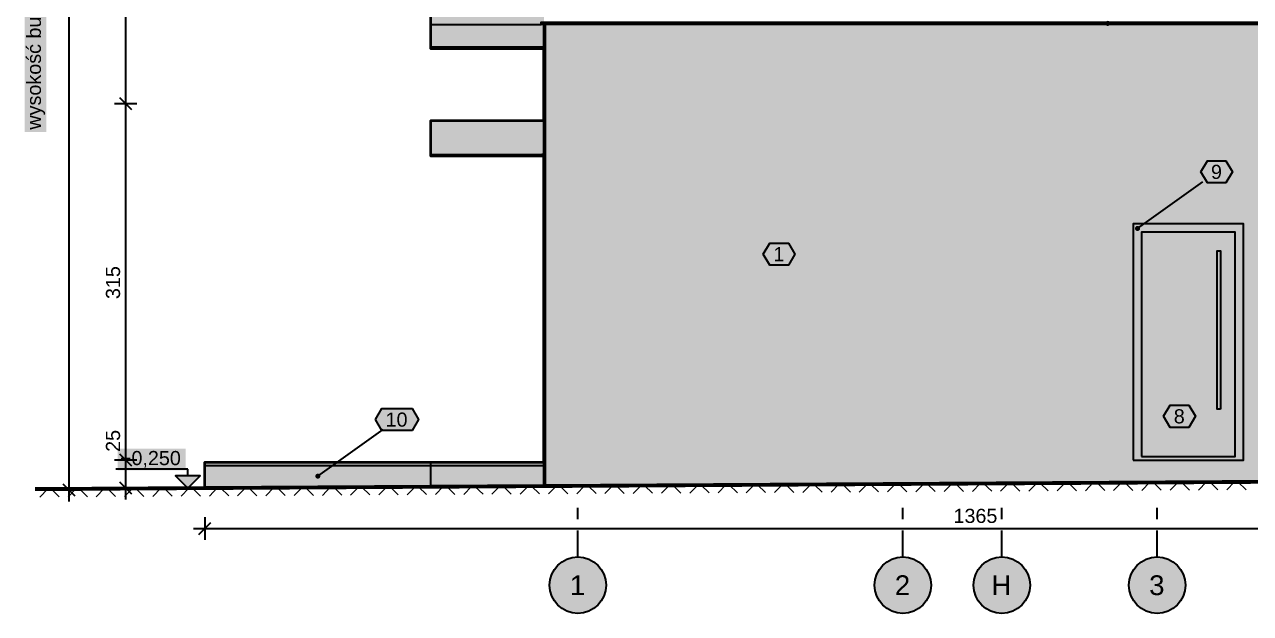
# Model space of a CAD drawing. Header units: metres. Extents: x -9.4 to 8.4, y -1.4 to 10.1.
# Drawn here: x -9.41 to 1.44, y -1.36 to 3.85 of the extents above; entities that cross this region are included whole.
import ezdxf

# ---------------------------------------------------------------- set-up
doc = ezdxf.new("R2010")
doc.units = ezdxf.units.M
doc.linetypes.add('PUNKTOWA', pattern=[10.5, 8.4, -1.05, 0, -1.05])
for name, color, linetype, lineweight in [('A-ELEWACJE', 7, 'Continuous', 35), ('A-KRESKOWANIE', 8, 'Continuous', 18), ('A-MASKA', 7, 'Continuous', 18), ('A-OPISY', 2, 'Continuous', 25), ('A-OSIE', 1, 'PUNKTOWA', 25), ('A-RZEDNE', 1, 'Continuous', 25), ('A-TEREN', 32, 'Continuous', 50), ('A-WYMIARY', 1, 'Continuous', 25)]:
    doc.layers.add(name, color=color, linetype=linetype, lineweight=lineweight)
doc.styles.add('PL_ARIAL', font='arial.ttf')

msp = doc.modelspace()

# ---------------------------------------------------------------- hatches: boundary and pattern name
at = {"layer": 'A-ELEWACJE', "true_color": 0x75797c}
for points in [[(-5.815, 3.85), (-5.815, 5.335), (-4.815, 5.335), (-4.815, 3.87), (-4.84, 3.87), (-4.84, 3.85)], [(-5.815, 3.65), (-5.815, 3.85), (-4.84, 3.85), (-4.815, 3.85), (-4.815, 3.65)]]:
    msp.add_hatch(color=7, dxfattribs=at).paths.add_polyline_path(points)
at = {"layer": 'A-ELEWACJE', "true_color": 0x75787b}
msp.add_hatch(color=7, dxfattribs=at).paths.add_polyline_path([(5.185, 3.85), (-4.84, 3.85), (-4.84, 3.87), (5.185, 3.87)])
at = {"layer": 'A-ELEWACJE', "true_color": 0xf5f4f1}
for points in [[(-4.815, 3.85), (-4.805, 3.85), (-4.805, -0.229), (-4.815, -0.229)], [(-5.815, 3.635), (-5.815, 3.65), (-4.815, 3.65), (-4.815, 3.635)], [(-5.815, 2.685), (-5.815, 2.7), (-4.835, 2.7), (-4.835, 2.685)], [(-4.815, 2.7), (-4.815, 2.685), (-4.835, 2.685), (-4.835, 2.7)]]:
    msp.add_hatch(color=7, dxfattribs=at).paths.add_polyline_path(points)
h = msp.add_hatch(color=7, dxfattribs=at)
h.paths.add_polyline_path([(0.385, 3.85), (1.385, 3.85), (5.15, 3.85), (5.15, -0.17), (4.935, -0.171), (4.685, -0.172), (4.435, -0.174), (4.185, -0.175), (3.935, -0.177), (3.685, -0.178), (3.435, -0.18), (3.185, -0.181), (2.935, -0.183), (2.685, -0.184), (2.435, -0.186), (2.185, -0.187), (1.935, -0.189), (1.685, -0.19), (1.435, -0.192), (1.185, -0.193), (0.935, -0.195), (0.685, -0.196), (0.435, -0.198), (0.185, -0.199), (-0.065, -0.201), (-0.315, -0.202), (-0.565, -0.204), (-0.815, -0.205), (-1.065, -0.207), (-1.315, -0.208), (-1.565, -0.21), (-1.815, -0.211), (-2.065, -0.213), (-2.315, -0.214), (-2.565, -0.216), (-2.815, -0.217), (-3.065, -0.219), (-3.315, -0.22), (-3.565, -0.222), (-3.815, -0.223), (-4.065, -0.225), (-4.315, -0.226), (-4.565, -0.228), (-4.805, -0.229), (-4.805, 3.85)])
h.paths.add_polyline_path([(1.373, 0), (1.373, 2.088), (0.397, 2.088), (0.397, 0)], flags=0)
at = {"layer": 'A-ELEWACJE', "true_color": 0x797d80}
msp.add_hatch(color=7, dxfattribs=at).paths.add_polyline_path([(-5.815, 3), (-5.815, 3.002), (-4.815, 3.002), (-4.815, 3)])
at = {"layer": 'A-ELEWACJE', "true_color": 0xbab7af}
msp.add_hatch(color=7, dxfattribs=at).paths.add_polyline_path([(-4.835, 2.7), (-5.815, 2.7), (-5.815, 3), (-4.815, 3), (-4.815, 2.7)])
at = {"layer": 'A-ELEWACJE', "true_color": 0x6a6d70}
h = msp.add_hatch(color=7, dxfattribs=at)
h.paths.add_polyline_path([(1.3, 0), (0.47, 0), (0.397, 0), (0.397, 2.088), (1.373, 2.088), (1.373, 0)])
h.paths.add_polyline_path([(1.3, 0.03), (1.3, 2.015), (0.47, 2.015), (0.47, 0.03)], flags=0)
at = {"layer": 'A-ELEWACJE', "true_color": 0x707376}
h = msp.add_hatch(color=7, dxfattribs=at)
h.paths.add_polyline_path([(0.47, 0.03), (0.47, 2.015), (1.3, 2.015), (1.3, 0.03)])
h.paths.add_polyline_path([(1.14, 0.45), (1.17, 0.45), (1.17, 1.85), (1.14, 1.85)], flags=0)
at = {"layer": 'A-ELEWACJE', "true_color": 0xbec2c5}
msp.add_hatch(color=7, dxfattribs=at).paths.add_polyline_path([(1.14, 0.45), (1.14, 1.85), (1.17, 1.85), (1.17, 0.45)])
at = {"layer": 'A-ELEWACJE', "true_color": 0x786555}
msp.add_hatch(color=7, dxfattribs=at).paths.add_polyline_path([(-7.815, -0.05), (-7.815, -0.02), (-5.815, -0.02), (-5.815, -0.05)])
at = {"layer": 'A-ELEWACJE', "true_color": 0x969087}
for points in [[(-7.815, -0.05), (-5.815, -0.05), (-5.815, -0.235), (-6.065, -0.237), (-6.315, -0.238), (-6.565, -0.24), (-6.815, -0.241), (-7.065, -0.243), (-7.315, -0.244), (-7.565, -0.246), (-7.815, -0.247)], [(-5.815, -0.05), (-4.815, -0.05), (-4.815, -0.229), (-5.065, -0.231), (-5.315, -0.232), (-5.565, -0.234), (-5.815, -0.235)]]:
    msp.add_hatch(color=7, dxfattribs=at).paths.add_polyline_path(points)
at = {"layer": 'A-ELEWACJE', "true_color": 0xc2beb6}
msp.add_hatch(color=7, dxfattribs=at).paths.add_polyline_path([(-5.815, -0.05), (-5.815, -0.02), (-4.815, -0.02), (-4.815, -0.05)])
at = {"layer": 'A-MASKA', "true_color": 0xffffff}
for points in [[(-9.218, 2.901), (-9.218, 6.359), (-9.41, 6.359), (-9.41, 2.901)], [(-8.586, -0.092), (-7.985, -0.092), (-7.985, 0.1), (-8.586, 0.1)]]:
    msp.add_hatch(color=7, dxfattribs=at).paths.add_polyline_path(points)
at = {"layer": 'A-OPISY', "true_color": 0x000000}
for points in [[(0.195, 3.86), (0.194, 3.866), (0.192, 3.871), (0.188, 3.876), (0.184, 3.879), (0.178, 3.882), (0.172, 3.883), (0.167, 3.882), (0.161, 3.879), (0.157, 3.876), (0.153, 3.871), (0.151, 3.866), (0.15, 3.86), (0.151, 3.854), (0.153, 3.849), (0.157, 3.844), (0.161, 3.841), (0.167, 3.838), (0.172, 3.838), (0.178, 3.838), (0.184, 3.841), (0.188, 3.844), (0.192, 3.849), (0.194, 3.854)], [(0.459, 2.047), (0.458, 2.053), (0.456, 2.058), (0.452, 2.063), (0.448, 2.067), (0.442, 2.069), (0.436, 2.07), (0.431, 2.069), (0.425, 2.067), (0.42, 2.063), (0.417, 2.058), (0.415, 2.053), (0.414, 2.047), (0.415, 2.041), (0.417, 2.036), (0.42, 2.031), (0.425, 2.028), (0.431, 2.025), (0.436, 2.025), (0.442, 2.025), (0.448, 2.028), (0.452, 2.031), (0.456, 2.036), (0.458, 2.041)], [(-6.793, -0.143), (-6.793, -0.137), (-6.796, -0.131), (-6.799, -0.127), (-6.804, -0.123), (-6.809, -0.121), (-6.815, -0.12), (-6.821, -0.121), (-6.826, -0.123), (-6.831, -0.127), (-6.834, -0.131), (-6.837, -0.137), (-6.838, -0.143), (-6.837, -0.148), (-6.834, -0.154), (-6.831, -0.159), (-6.826, -0.162), (-6.821, -0.164), (-6.815, -0.165), (-6.809, -0.164), (-6.804, -0.162), (-6.799, -0.159), (-6.796, -0.154), (-6.793, -0.148)]]:
    msp.add_hatch(color=7, dxfattribs=at).paths.add_polyline_path(points)
at = {"layer": 'A-OPISY', "true_color": 0xffffff}
for points in [[(0.996, 2.547), (1.054, 2.645), (1.218, 2.645), (1.277, 2.547), (1.218, 2.45), (1.054, 2.45)], [(-2.875, 1.82), (-2.816, 1.918), (-2.652, 1.918), (-2.594, 1.82), (-2.652, 1.723), (-2.816, 1.723)], [(-6.306, 0.357), (-6.248, 0.455), (-5.982, 0.455), (-5.924, 0.357), (-5.982, 0.26), (-6.248, 0.26)], [(0.667, 0.387), (0.725, 0.484), (0.889, 0.484), (0.948, 0.387), (0.889, 0.289), (0.725, 0.289)]]:
    msp.add_hatch(color=7, dxfattribs=at).paths.add_polyline_path(points)
at = {"layer": 'A-OSIE', "true_color": 0xffffff}
for points in [[(-4.265, -1.106), (-4.267, -1.074), (-4.274, -1.042), (-4.284, -1.011), (-4.298, -0.981), (-4.317, -0.954), (-4.338, -0.93), (-4.363, -0.908), (-4.39, -0.89), (-4.419, -0.875), (-4.45, -0.865), (-4.482, -0.858), (-4.515, -0.856), (-4.548, -0.858), (-4.58, -0.865), (-4.611, -0.875), (-4.64, -0.89), (-4.667, -0.908), (-4.692, -0.93), (-4.713, -0.954), (-4.732, -0.981), (-4.746, -1.011), (-4.756, -1.042), (-4.763, -1.074), (-4.765, -1.106), (-4.763, -1.139), (-4.756, -1.171), (-4.746, -1.202), (-4.732, -1.231), (-4.713, -1.258), (-4.692, -1.283), (-4.667, -1.305), (-4.64, -1.323), (-4.611, -1.337), (-4.58, -1.348), (-4.548, -1.354), (-4.515, -1.356), (-4.482, -1.354), (-4.45, -1.348), (-4.419, -1.337), (-4.39, -1.323), (-4.363, -1.305), (-4.338, -1.283), (-4.317, -1.258), (-4.298, -1.231), (-4.284, -1.202), (-4.274, -1.171), (-4.267, -1.139)], [(-1.39, -1.106), (-1.392, -1.074), (-1.399, -1.042), (-1.409, -1.011), (-1.423, -0.981), (-1.442, -0.954), (-1.463, -0.93), (-1.488, -0.908), (-1.515, -0.89), (-1.544, -0.875), (-1.575, -0.865), (-1.607, -0.858), (-1.64, -0.856), (-1.673, -0.858), (-1.705, -0.865), (-1.736, -0.875), (-1.765, -0.89), (-1.792, -0.908), (-1.817, -0.93), (-1.838, -0.954), (-1.857, -0.981), (-1.871, -1.011), (-1.881, -1.042), (-1.888, -1.074), (-1.89, -1.106), (-1.888, -1.139), (-1.881, -1.171), (-1.871, -1.202), (-1.857, -1.231), (-1.838, -1.258), (-1.817, -1.283), (-1.792, -1.305), (-1.765, -1.323), (-1.736, -1.337), (-1.705, -1.348), (-1.673, -1.354), (-1.64, -1.356), (-1.607, -1.354), (-1.575, -1.348), (-1.544, -1.337), (-1.515, -1.323), (-1.488, -1.305), (-1.463, -1.283), (-1.442, -1.258), (-1.423, -1.231), (-1.409, -1.202), (-1.399, -1.171), (-1.392, -1.139)], [(-0.515, -1.106), (-0.517, -1.074), (-0.524, -1.042), (-0.534, -1.011), (-0.548, -0.981), (-0.567, -0.954), (-0.588, -0.93), (-0.613, -0.908), (-0.64, -0.89), (-0.669, -0.875), (-0.7, -0.865), (-0.732, -0.858), (-0.765, -0.856), (-0.798, -0.858), (-0.83, -0.865), (-0.861, -0.875), (-0.89, -0.89), (-0.917, -0.908), (-0.942, -0.93), (-0.963, -0.954), (-0.982, -0.981), (-0.996, -1.011), (-1.006, -1.042), (-1.013, -1.074), (-1.015, -1.106), (-1.013, -1.139), (-1.006, -1.171), (-0.996, -1.202), (-0.982, -1.231), (-0.963, -1.258), (-0.942, -1.283), (-0.917, -1.305), (-0.89, -1.323), (-0.861, -1.337), (-0.83, -1.348), (-0.798, -1.354), (-0.765, -1.356), (-0.732, -1.354), (-0.7, -1.348), (-0.669, -1.337), (-0.64, -1.323), (-0.613, -1.305), (-0.588, -1.283), (-0.567, -1.258), (-0.548, -1.231), (-0.534, -1.202), (-0.524, -1.171), (-0.517, -1.139)], [(0.86, -1.106), (0.858, -1.074), (0.851, -1.042), (0.841, -1.011), (0.827, -0.981), (0.808, -0.954), (0.787, -0.93), (0.762, -0.908), (0.735, -0.89), (0.706, -0.875), (0.675, -0.865), (0.643, -0.858), (0.61, -0.856), (0.577, -0.858), (0.545, -0.865), (0.514, -0.875), (0.485, -0.89), (0.458, -0.908), (0.433, -0.93), (0.412, -0.954), (0.393, -0.981), (0.379, -1.011), (0.369, -1.042), (0.362, -1.074), (0.36, -1.106), (0.362, -1.139), (0.369, -1.171), (0.379, -1.202), (0.393, -1.231), (0.412, -1.258), (0.433, -1.283), (0.458, -1.305), (0.485, -1.323), (0.514, -1.337), (0.545, -1.348), (0.577, -1.354), (0.61, -1.356), (0.643, -1.354), (0.675, -1.348), (0.706, -1.337), (0.735, -1.323), (0.762, -1.305), (0.787, -1.283), (0.808, -1.258), (0.827, -1.231), (0.841, -1.202), (0.851, -1.171), (0.858, -1.139)]]:
    msp.add_hatch(color=7, dxfattribs=at).paths.add_polyline_path(points)
at = {"layer": 'A-RZEDNE', "true_color": 0x000000}
msp.add_hatch(color=7, dxfattribs=at).paths.add_polyline_path([(-7.965, -0.25), (-7.855, -0.14), (-8.075, -0.14)])

# ---------------------------------------------------------------- linework, layer by layer
at = {"layer": 'A-ELEWACJE', "lineweight": 50, "ltscale": 0.05}
msp.add_lwpolyline([(-7.815, -0.246), (-7.815, -0.05), (-7.815, -0.02), (-5.815, -0.02), (-4.815, -0.02), (-4.815, 0), (-4.815, 2.685), (-4.835, 2.685), (-5.815, 2.685), (-5.815, 2.7), (-5.815, 3), (-5.815, 3.002), (-4.815, 3.002), (-4.815, 3.635), (-5.815, 3.635), (-5.815, 3.65), (-5.815, 3.85), (-5.815, 5.335)], dxfattribs=at)
at = {"layer": 'A-ELEWACJE', "lineweight": 35, "ltscale": 0.05}
for points in [[(-4.815, 3.65), (-5.815, 3.65), (-5.815, 3.85), (-4.84, 3.85)], [(5.185, 3.85), (-4.84, 3.85), (-4.84, 3.87), (5.185, 3.87), (5.185, 3.85)], [(-4.815, -0.229), (-4.815, 3.85)], [(-4.805, 3.85), (-4.805, -0.229)], [(-4.815, 3.635), (-5.815, 3.635), (-5.815, 3.65)], [(-4.815, 3), (-5.815, 3), (-5.815, 3.002), (-4.815, 3.002)], [(-5.815, 2.7), (-5.815, 3)], [(-4.835, 2.685), (-5.815, 2.685), (-5.815, 2.7), (-4.835, 2.7), (-4.835, 2.685)], [(-4.815, 2.7), (-4.835, 2.7)], [(-4.815, 2.685), (-4.835, 2.685)], [(0.397, 0), (1.373, 0), (1.373, 2.088), (0.397, 2.088), (0.397, 0)], [(0.47, 0.03), (1.3, 0.03), (1.3, 2.015), (0.47, 2.015), (0.47, 0.03)], [(1.17, 0.45), (1.14, 0.45), (1.14, 1.85), (1.17, 1.85), (1.17, 0.45)], [(-5.815, -0.05), (-7.815, -0.05), (-7.815, -0.02), (-5.815, -0.02)], [(-7.815, -0.247), (-7.815, -0.05)], [(-4.815, -0.05), (-5.815, -0.05), (-5.815, -0.02), (-4.815, -0.02)], [(-5.815, -0.235), (-5.815, -0.05)]]:
    msp.add_lwpolyline(points, dxfattribs=at)
at = {"layer": 'A-KRESKOWANIE', "lineweight": 25, "ltscale": 0.05}
for points in [[(-2.775, -0.288), (-2.705, -0.217)], [(-2.675, -0.216), (-2.604, -0.287)], [(-2.525, -0.286), (-2.455, -0.215)], [(-2.425, -0.215), (-2.354, -0.285)], [(-2.275, -0.285), (-2.205, -0.214)], [(-2.175, -0.213), (-2.104, -0.284)], [(-2.025, -0.283), (-1.955, -0.212)], [(-1.925, -0.212), (-1.854, -0.282)], [(-1.775, -0.282), (-1.705, -0.211)], [(-1.675, -0.21), (-1.604, -0.281)], [(-1.525, -0.28), (-1.455, -0.209)], [(-1.425, -0.209), (-1.354, -0.279)], [(-1.275, -0.279), (-1.205, -0.208)], [(-1.175, -0.207), (-1.104, -0.278)], [(-1.025, -0.277), (-0.955, -0.206)], [(-0.925, -0.206), (-0.854, -0.276)], [(-0.775, -0.276), (-0.705, -0.205)], [(-0.675, -0.204), (-0.604, -0.275)], [(-0.525, -0.274), (-0.455, -0.203)], [(-0.425, -0.203), (-0.354, -0.273)], [(-0.275, -0.273), (-0.205, -0.202)], [(-0.175, -0.201), (-0.104, -0.272)], [(-0.025, -0.271), (0.045, -0.2)], [(0.075, -0.2), (0.146, -0.27)], [(0.225, -0.27), (0.295, -0.199)], [(0.325, -0.198), (0.396, -0.269)], [(0.475, -0.268), (0.545, -0.197)], [(0.575, -0.197), (0.646, -0.267)], [(0.725, -0.267), (0.795, -0.196)], [(0.825, -0.195), (0.896, -0.266)], [(0.975, -0.265), (1.045, -0.194)], [(1.075, -0.194), (1.146, -0.264)], [(1.225, -0.264), (1.295, -0.193)], [(1.325, -0.192), (1.396, -0.263)], [(-9.275, -0.327), (-9.205, -0.256)], [(-9.175, -0.255), (-9.104, -0.326)], [(-9.025, -0.325), (-8.955, -0.254)], [(-8.925, -0.254), (-8.854, -0.324)], [(-8.775, -0.324), (-8.705, -0.253)], [(-8.675, -0.252), (-8.604, -0.323)], [(-8.525, -0.322), (-8.455, -0.251)], [(-8.425, -0.251), (-8.354, -0.321)], [(-8.275, -0.321), (-8.205, -0.25)], [(-8.175, -0.249), (-8.104, -0.32)], [(-8.025, -0.319), (-7.955, -0.248)], [(-7.925, -0.248), (-7.854, -0.318)], [(-7.775, -0.318), (-7.705, -0.247)], [(-7.675, -0.246), (-7.604, -0.317)], [(-7.525, -0.316), (-7.455, -0.245)], [(-7.425, -0.245), (-7.354, -0.315)], [(-7.275, -0.315), (-7.205, -0.244)], [(-7.175, -0.243), (-7.104, -0.314)], [(-7.025, -0.313), (-6.955, -0.242)], [(-6.925, -0.242), (-6.854, -0.312)], [(-6.775, -0.312), (-6.705, -0.241)], [(-6.675, -0.24), (-6.604, -0.311)], [(-6.525, -0.31), (-6.455, -0.239)], [(-6.425, -0.239), (-6.354, -0.309)], [(-6.275, -0.309), (-6.205, -0.238)], [(-6.175, -0.237), (-6.104, -0.308)], [(-6.025, -0.307), (-5.955, -0.236)], [(-5.925, -0.236), (-5.854, -0.306)], [(-5.775, -0.306), (-5.705, -0.235)], [(-5.675, -0.234), (-5.604, -0.305)], [(-5.525, -0.304), (-5.455, -0.233)], [(-5.425, -0.233), (-5.354, -0.303)], [(-5.275, -0.303), (-5.205, -0.232)], [(-5.175, -0.231), (-5.104, -0.302)], [(-5.025, -0.301), (-4.955, -0.23)], [(-4.925, -0.23), (-4.854, -0.3)], [(-4.775, -0.3), (-4.705, -0.229)], [(-4.675, -0.228), (-4.604, -0.299)], [(-4.525, -0.298), (-4.455, -0.227)], [(-4.425, -0.227), (-4.354, -0.297)], [(-4.275, -0.297), (-4.205, -0.226)], [(-4.175, -0.225), (-4.104, -0.296)], [(-4.025, -0.295), (-3.955, -0.224)], [(-3.925, -0.224), (-3.854, -0.294)], [(-3.775, -0.294), (-3.705, -0.223)], [(-3.675, -0.222), (-3.604, -0.293)], [(-3.525, -0.292), (-3.455, -0.221)], [(-3.425, -0.221), (-3.354, -0.291)], [(-3.275, -0.291), (-3.205, -0.22)], [(-3.175, -0.219), (-3.104, -0.29)], [(-3.025, -0.289), (-2.955, -0.218)], [(-2.925, -0.218), (-2.854, -0.288)]]:
    msp.add_lwpolyline(points, dxfattribs=at)
at = {"layer": 'A-OPISY', "lineweight": 35, "ltscale": 0.05}
for points in [[(0.996, 2.547), (1.054, 2.645), (1.218, 2.645), (1.277, 2.547), (1.218, 2.45), (1.054, 2.45)], [(-2.875, 1.82), (-2.816, 1.918), (-2.652, 1.918), (-2.594, 1.82), (-2.652, 1.723), (-2.816, 1.723)], [(-6.306, 0.357), (-6.248, 0.455), (-5.982, 0.455), (-5.924, 0.357), (-5.982, 0.26), (-6.248, 0.26)], [(0.667, 0.387), (0.725, 0.484), (0.889, 0.484), (0.948, 0.387), (0.889, 0.289), (0.725, 0.289)]]:
    msp.add_lwpolyline(points, close=True, dxfattribs=at)
for points in [[(0.436, 2.047), (1.014, 2.46)], [(-6.815, -0.143), (-6.237, 0.27)]]:
    msp.add_lwpolyline(points, dxfattribs=at)
at = {"layer": 'A-OSIE', "linetype": 'PUNKTOWA', "lineweight": 35, "ltscale": 0.027778, "flags": 128}
for points in [[(-4.515, -0.856), (-4.515, -0.331)], [(-1.64, -0.856), (-1.64, -0.331)], [(-0.765, -0.856), (-0.765, -0.331)], [(0.61, -0.856), (0.61, -0.331)]]:
    msp.add_lwpolyline(points, dxfattribs=at)
at = {"layer": 'A-OSIE', "linetype": 'Continuous', "lineweight": 35, "ltscale": 0.05}
for centre in [(-4.515, -1.106), (-1.64, -1.106), (-0.765, -1.106), (0.61, -1.106)]:
    msp.add_circle(centre, 0.25, dxfattribs=at)
at = {"layer": 'A-RZEDNE', "lineweight": 35, "ltscale": 0.05}
for points in [[(-7.965, -0.08), (-8.601, -0.08)], [(-7.965, -0.14), (-7.965, -0.08)], [(-7.865, -0.25), (-8.085, -0.25)]]:
    msp.add_lwpolyline(points, dxfattribs=at)
msp.add_lwpolyline([(-7.965, -0.25), (-7.855, -0.14), (-8.075, -0.14)], close=True, dxfattribs=at)
at = {"layer": 'A-TEREN', "lineweight": 140, "ltscale": 0.05}
msp.add_lwpolyline([(-9.315, -0.256), (-9.065, -0.255), (-8.815, -0.253), (-8.565, -0.252), (-8.315, -0.25), (-8.065, -0.249), (-7.815, -0.247), (-7.565, -0.246), (-7.315, -0.244), (-7.065, -0.243), (-6.815, -0.241), (-6.565, -0.24), (-6.315, -0.238), (-6.065, -0.237), (-5.815, -0.235), (-5.565, -0.234), (-5.315, -0.232), (-5.065, -0.231), (-4.815, -0.229), (-4.565, -0.228), (-4.315, -0.226), (-4.065, -0.225), (-3.815, -0.223), (-3.565, -0.222), (-3.315, -0.22), (-3.065, -0.219), (-2.815, -0.217), (-2.565, -0.216), (-2.315, -0.214), (-2.065, -0.213), (-1.815, -0.211), (-1.565, -0.21), (-1.315, -0.208), (-1.065, -0.207), (-0.815, -0.205), (-0.565, -0.204), (-0.315, -0.202), (-0.065, -0.201), (0.185, -0.199), (0.435, -0.198), (0.685, -0.196), (0.935, -0.195), (1.185, -0.193), (1.435, -0.192), (1.685, -0.19)], dxfattribs=at)
at = {"layer": 'A-WYMIARY', "lineweight": 35, "ltscale": 0.05}
for points in [[(-8.515, -0.35), (-8.515, 9.896)], [(-9.015, -0.367), (-9.015, 9.626)], [(-8.415, 3.15), (-8.615, 3.15)], [(-8.462, 3.097), (-8.568, 3.203)], [(-8.415, 0), (-8.615, 0)], [(-8.462, -0.053), (-8.568, 0.053)], [(-8.962, -0.32), (-9.068, -0.214)], [(-8.462, -0.303), (-8.568, -0.197)], [(-8.915, -0.267), (-9.115, -0.267)], [(-8.415, -0.25), (-8.615, -0.25)], [(-7.815, -0.506), (-7.815, -0.706)], [(-7.915, -0.606), (5.935, -0.606)], [(-7.868, -0.659), (-7.762, -0.553)]]:
    msp.add_lwpolyline(points, dxfattribs=at)

# ---------------------------------------------------------------- texts
at = {"layer": 'A-OPISY', "style": 'PL_ARIAL'}
for s, p in [('9', (1.086, 2.485)), ('1', (-2.785, 1.758)), ('8', (0.757, 0.324)), ('10', (-6.216, 0.295))]:
    msp.add_text(s, height=0.125, dxfattribs=at).set_placement(p)
at = {"layer": 'A-OSIE', "style": 'PL_ARIAL'}
for s, p in [('1', (-4.586, -1.194)), ('2', (-1.711, -1.194)), ('H', (-0.857, -1.194)), ('3', (0.539, -1.194))]:
    msp.add_text(s, height=0.175, dxfattribs=at).set_placement(p)
at = {"layer": 'A-RZEDNE', "style": 'PL_ARIAL'}
msp.add_text('−0,250', height=0.125, dxfattribs=at).set_placement((-8.566, -0.045))
at = {"layer": 'A-WYMIARY', "style": 'PL_ARIAL'}
for s, p in [('wysokość budynku wg § 6 WT: H = 9,79 m', (-9.265, 2.921)), ('315', (-8.565, 1.423)), ('25', (-8.565, 0.072))]:
    msp.add_text(s, height=0.125, rotation=90, dxfattribs=at).set_placement(p)
msp.add_text('1365', height=0.125, dxfattribs=at).set_placement((-1.192, -0.556))

doc.saveas('drawing.dxf')
